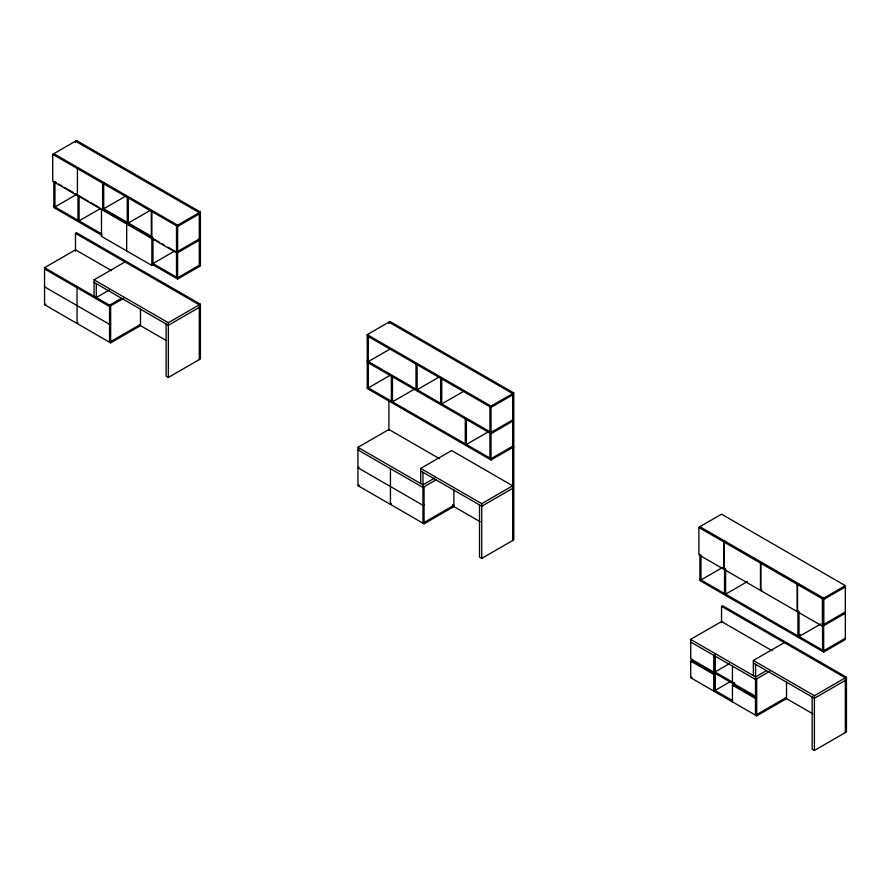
<?xml version="1.0" encoding="UTF-8"?>
<svg xmlns="http://www.w3.org/2000/svg" width="891" height="891" viewBox="0 0 891 891"><rect width="100%" height="100%" fill="white"/><g stroke="black" fill="none" stroke-linecap="round" stroke-linejoin="round"><path stroke-width="1.34" d="M177.621 252.108L176.507 252.754L52.714 181.285L52.714 154.343L76.604 140.555L200.397 212.013L200.397 265.897L177.621 279.05L152.383 264.482M78.531 167.954L77.417 168.599L77.417 195.541M76.604 194.427L54.952 206.935L54.952 181.931M100.75 208.371L79.087 220.879L79.087 195.864M103.712 208.795L125.375 196.287M75.49 251.173L75.49 233.375L76.604 232.74L200.397 304.21L200.397 358.95L168.343 377.45L166.116 376.169L166.116 324.001M140.488 309.233L140.488 325.638L110.651 342.868L44.55 304.7L44.55 267.679L75.49 249.814L111.598 270.664M127.792 223.34L126.678 223.986L126.678 250.928M150.011 210.51L128.349 223.017L128.349 198.002M152.439 210.621L151.325 211.267L151.325 238.209L152.439 237.563M200.397 212.013L176.507 225.813L176.507 277.123M199.283 213.951L177.621 226.459L52.714 154.343M44.55 304.7L45.664 304.054L45.664 305.346M94.067 296.269L94.067 279.83L125.007 261.965M152.974 263.536L174.636 251.028M109.381 289.998L96.295 297.561L96.295 283.694M101.485 209.441L101.485 236.382L151.86 265.462L152.974 264.827L152.974 237.886M199.283 238.955L177.621 251.462L176.507 250.828M199.283 240.247L177.621 252.754L168.009 247.197M78.163 322.82L77.049 323.455L77.049 287.726M121.443 298.329L109.537 305.201L109.537 342.222L140.488 324.357M123.816 298.24L109.537 306.493L44.55 268.971M199.283 265.262L177.621 277.769L152.383 263.19M110.651 323.711L109.537 324.357L44.55 286.835M94.067 279.83L168.343 322.72L200.397 304.21M199.283 307.417L168.343 325.282L94.067 282.402M513.795 446.848L491.03 459.99L367.237 388.521L367.237 334.637L390.013 321.495L513.795 392.964L513.795 539.89L481.741 558.401L479.514 557.109L479.514 504.941M390.013 349.072L368.351 361.579L368.351 336.564M390.013 375.378L368.351 387.875L368.351 362.871M414.148 389.311L392.486 401.819L392.486 376.804M438.784 377.227L417.122 389.735L417.122 364.731M453.887 490.184L453.887 506.578L424.06 523.808L357.948 485.64L357.948 447.338L388.899 429.473L439.441 458.653M359.062 449.264L357.948 449.91L422.947 487.433L436.033 479.87M463.409 391.45L441.747 403.957L441.747 378.942M359.062 467.129L357.948 467.775L422.947 505.297L424.06 504.651M367.237 334.637L491.03 406.107L513.795 392.964M512.681 394.891L491.03 407.399L367.237 335.929M357.948 485.64L359.062 484.994L359.062 486.286M420.719 468.421L451.659 450.556L512.681 485.795L481.741 503.66L420.719 468.421L420.719 483.568M488.045 431.968L466.383 444.475L466.383 419.461M512.681 419.906L491.03 432.402L367.237 360.933M512.681 421.187L491.03 433.694L367.237 362.225M434.841 477.988L422.947 484.86L357.948 447.338M391.561 503.76L390.447 504.406L390.447 468.666M512.681 446.202L491.03 458.709L367.237 387.24M512.681 488.368L481.741 506.233L420.719 470.994M724.884 568.569L723.77 569.215L698.9 554.848L698.9 527.55L700.014 526.904M698.9 527.55L723.77 541.917L724.884 541.271M724.149 542.129L760.48 563.112L760.48 590.41L724.149 569.427L724.149 542.129L725.263 541.483M722.657 567.422L700.994 579.93L700.994 554.926M724.149 569.427L725.263 568.781M760.48 563.112L761.593 562.466M798.303 610.959L797.189 611.594L760.847 590.622L760.847 563.324L761.961 562.678M747.293 581.645L725.63 594.152L725.63 569.137M721.543 622.798L721.543 606.37L722.657 605.735L846.45 677.205L846.45 731.945L814.396 750.445L812.169 749.164L812.169 696.996M760.847 590.622L761.961 589.976M755.59 679.488L690.603 641.966L690.603 639.393L721.543 621.528L772.096 650.708M760.847 563.324L797.189 584.296L798.303 583.661M797.556 584.518L822.371 598.841L823.484 598.195L823.484 625.493L822.371 626.139L797.556 611.816L797.556 584.518L798.67 583.872M690.725 661.111L691.839 660.476L714.86 673.763L714.86 690.414L713.747 691.06L713.747 674.409L690.725 661.111L690.725 677.761L756.704 715.863L786.53 698.633L786.53 682.239M845.336 585.654L721.543 514.185L699.88 526.692L823.674 598.162L845.336 585.654L845.336 639.538L823.674 652.045L699.88 580.576L699.88 554.28M823.674 599.454L845.336 586.946M690.725 642.177L690.725 658.828L713.747 672.126L714.86 671.48L714.86 654.829M729.306 663.717L714.994 671.981L732.279 681.96M713.747 674.409L714.86 673.763M753.363 675.623L753.363 660.476L784.303 642.611M800.318 634.503L797.913 635.884L797.913 612.262M820.689 624.023L799.027 636.53L799.027 611.516M823.674 624.457L845.336 611.95M845.336 613.242L823.674 625.749L822.56 625.103L822.56 650.118M730.497 681.537L714.994 690.492L714.994 654.751M732.447 685.201L733.56 684.555L756.582 697.853L755.468 698.488L732.447 685.201L732.447 701.852M766.305 670.723L755.59 676.915L690.603 639.393M755.468 679.555L769.869 671.235M845.336 638.257L823.674 650.764L699.88 579.295M732.447 666.268L732.447 682.918L755.468 696.205L756.582 695.559M756.582 714.504L755.468 715.139L755.468 698.488M786.53 697.352L756.704 714.571L755.59 713.925M753.363 660.476L814.396 695.715L846.45 677.205M845.336 680.412L814.396 698.288L753.363 663.049M102.599 208.149L152.383 236.895M102.599 208.795L151.782 237.184M56.233 182.666L53.839 181.285L53.839 207.581L101.908 235.335M58.639 184.058L62.247 186.141M64.653 187.533L73.062 192.389M75.468 193.77L88.688 201.411M91.094 202.792L99.502 207.648M102.599 209.441L129.551 225M131.957 226.381L134.352 227.773M137.96 229.856L146.38 234.712M148.775 236.104L159.6 242.341M161.995 243.733L164.401 245.125M53.839 206.3L101.908 234.055M75.49 233.375L199.283 304.845L199.283 359.585M721.543 606.37L845.336 677.839L845.336 732.58M44.55 267.679L110.651 305.847L110.651 342.868M755.59 678.196L756.704 678.842L756.704 715.863M452.773 504.651L453.887 505.297L422.947 523.162L422.947 472.286M140.388 325.594L165.637 340.162M452.595 505.832L480.238 521.792M785.249 697.887L812.882 713.847M714.994 673.262L733.438 683.909M109.537 340.93L110.651 341.576M713.88 689.846L732.636 700.671M823.674 598.162L823.674 652.045M822.371 598.841L822.371 626.139M814.396 695.715L814.396 750.445M797.189 584.296L797.189 611.594M755.59 664.33L755.468 696.205M734.552 682.539L734.552 685.29M733.438 682.629L733.438 686.025M724.517 568.503L724.517 593.506M723.77 541.917L723.77 569.215M713.88 671.981L713.88 674.732M713.747 655.475L713.747 672.126M691.717 659.184L691.717 661.935M691.717 677.049L691.717 678.341M512.681 540.536L512.681 393.599L388.899 322.13L388.899 323.422M491.03 406.107L491.03 459.99M489.916 406.753L489.916 431.767M489.916 433.048L489.916 458.063M481.741 503.66L481.741 558.401M465.269 418.826L465.269 443.829M440.633 378.307L440.633 403.311M424.06 486.787L424.06 523.808M416.008 364.085L416.008 389.1M391.372 376.158L391.372 401.173M388.899 401.139L388.899 430.253M199.283 266.543L199.283 212.659L75.49 141.19L75.49 142.482M177.621 279.05L177.621 225.167L53.839 153.697L53.839 154.989M168.343 322.72L168.343 377.45M151.86 211.579L151.86 236.594M151.86 238.521L151.86 265.462M127.235 197.356L127.235 222.371M77.974 195.218L77.974 220.233M103.712 182.499L102.599 183.145L102.599 210.087L103.712 209.441L103.712 182.499"/></g></svg>
